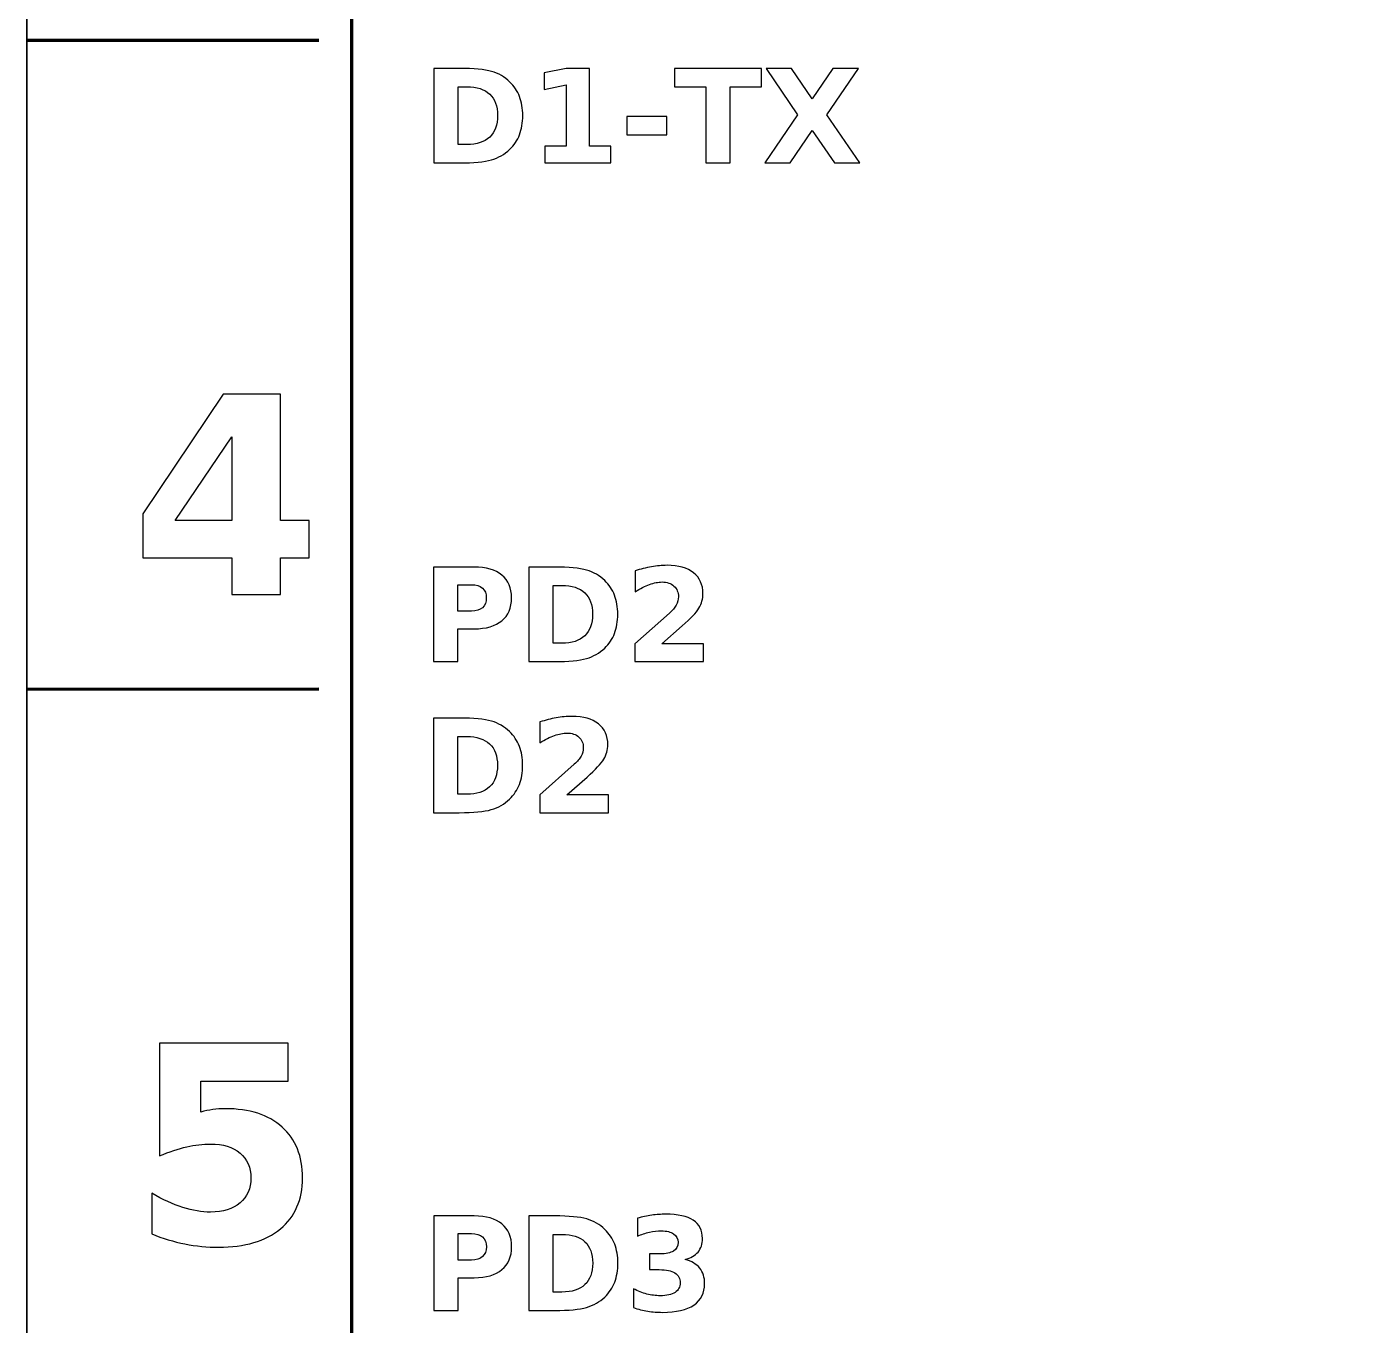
# Model space of a CAD drawing. Header units: centimetres. Extents: x -12.6 to -8.4, y -22.9 to -6.8.
# Drawn here: x -12.5 to -10.428, y -12.83 to -10.83 of the extents above; entities that cross this region are included whole.
import ezdxf

# ---------------------------------------------------------------- set-up
doc = ezdxf.new("R2010")
doc.units = ezdxf.units.CM
doc.header["$MEASUREMENT"] = 0
doc.layers.add('Layer 1', color=7, linetype='Continuous')

msp = doc.modelspace()

# ---------------------------------------------------------------- linework, layer by layer
at = {"layer": 'Layer 1', "color": 7, "lineweight": 35}
msp.add_open_spline([(-12.5, -6.85), (-12.5, -6.85), (-8.5, -6.85), (-8.5, -6.85), (-8.5, -6.85), (-8.5, -6.85), (-8.5, -22.85), (-8.5, -22.85), (-8.5, -22.85), (-8.5, -22.85), (-12.5, -22.85), (-12.5, -22.85), (-12.5, -22.85), (-12.5, -22.85), (-12.5, -6.85), (-12.5, -6.85)], degree=3, knots=[0, 0, 0, 0, 0.25, 0.25, 0.25, 0.25, 0.5, 0.5, 0.5, 0.5, 0.75, 0.75, 0.75, 0.75, 1, 1, 1, 1], dxfattribs=at)
at = {"layer": 'Layer 1', "color": 250, "lineweight": 100}
msp.add_open_spline([(-12, -8.35), (-12, -8.35), (-9, -8.35), (-9, -8.35), (-9, -8.35), (-9, -8.35), (-9, -22.25), (-9, -22.25), (-9, -22.25), (-9, -22.25), (-12, -22.25), (-12, -22.25), (-12, -22.25), (-12, -22.25), (-12, -8.35), (-12, -8.35)], degree=3, knots=[0, 0, 0, 0, 0.25, 0.25, 0.25, 0.25, 0.5, 0.5, 0.5, 0.5, 0.75, 0.75, 0.75, 0.75, 1, 1, 1, 1], dxfattribs=at)
at = {"layer": 'Layer 1', "color": 250, "lineweight": 106}
for points in [[(-12.5, -10.85), (-12.5, -10.85), (-12.05001, -10.84998), (-12.05001, -10.84998)], [(-12.5, -11.85), (-12.5, -11.85), (-12.05001, -11.84998), (-12.05001, -11.84998)]]:
    msp.add_open_spline(points, degree=3, dxfattribs=at)
at = {"layer": 'Layer 1', "color": 250}
for points, knots in [([(-11.8733, -10.8935), (-11.8733, -10.8935), (-11.83364, -10.8935), (-11.83364, -10.8935), (-11.83364, -10.8935), (-11.8115, -10.8935), (-11.79504, -10.89507), (-11.7842, -10.89823), (-11.7842, -10.89823), (-11.77337, -10.9014), (-11.76407, -10.90673), (-11.7563, -10.9143), (-11.7563, -10.9143), (-11.74947, -10.92087), (-11.7444, -10.92847), (-11.74107, -10.93707), (-11.74107, -10.93707), (-11.73777, -10.94563), (-11.7361, -10.95537), (-11.7361, -10.96627), (-11.7361, -10.96627), (-11.7361, -10.97727), (-11.73777, -10.98707), (-11.74107, -10.9957), (-11.74107, -10.9957), (-11.7444, -11.00433), (-11.74947, -11.01193), (-11.7563, -11.0185), (-11.7563, -11.0185), (-11.76414, -11.02607), (-11.7735, -11.0314), (-11.78444, -11.03457), (-11.78444, -11.03457), (-11.79537, -11.03773), (-11.81177, -11.0393), (-11.83364, -11.0393), (-11.83364, -11.0393), (-11.83364, -11.0393), (-11.8733, -11.0393), (-11.8733, -11.0393), (-11.8733, -11.0393), (-11.8733, -11.0393), (-11.8733, -10.8935), (-11.8733, -10.8935)], [0, 0, 0, 0, 0.0909091, 0.0909091, 0.0909091, 0.0909091, 0.1818182, 0.1818182, 0.1818182, 0.1818182, 0.2727273, 0.2727273, 0.2727273, 0.2727273, 0.3636364, 0.3636364, 0.3636364, 0.3636364, 0.4545455, 0.4545455, 0.4545455, 0.4545455, 0.5454545, 0.5454545, 0.5454545, 0.5454545, 0.6363636, 0.6363636, 0.6363636, 0.6363636, 0.7272727, 0.7272727, 0.7272727, 0.7272727, 0.8181818, 0.8181818, 0.8181818, 0.8181818, 0.9090909, 0.9090909, 0.9090909, 0.9090909, 1, 1, 1, 1]), ([(-11.70224, -11.01333), (-11.70224, -11.01333), (-11.66904, -11.01333), (-11.66904, -11.01333), (-11.66904, -11.01333), (-11.66904, -11.01333), (-11.66904, -10.9191), (-11.66904, -10.9191), (-11.66904, -10.9191), (-11.66904, -10.9191), (-11.7031, -10.92613), (-11.7031, -10.92613), (-11.7031, -10.92613), (-11.7031, -10.92613), (-11.7031, -10.90053), (-11.7031, -10.90053), (-11.7031, -10.90053), (-11.7031, -10.90053), (-11.66924, -10.8935), (-11.66924, -10.8935), (-11.66924, -10.8935), (-11.66924, -10.8935), (-11.6335, -10.8935), (-11.6335, -10.8935), (-11.6335, -10.8935), (-11.6335, -10.8935), (-11.6335, -11.01333), (-11.6335, -11.01333), (-11.6335, -11.01333), (-11.6335, -11.01333), (-11.6003, -11.01333), (-11.6003, -11.01333), (-11.6003, -11.01333), (-11.6003, -11.01333), (-11.6003, -11.0393), (-11.6003, -11.0393), (-11.6003, -11.0393), (-11.6003, -11.0393), (-11.70224, -11.0393), (-11.70224, -11.0393), (-11.70224, -11.0393), (-11.70224, -11.0393), (-11.70224, -11.01333), (-11.70224, -11.01333)], [0, 0, 0, 0, 0.0909091, 0.0909091, 0.0909091, 0.0909091, 0.1818182, 0.1818182, 0.1818182, 0.1818182, 0.2727273, 0.2727273, 0.2727273, 0.2727273, 0.3636364, 0.3636364, 0.3636364, 0.3636364, 0.4545455, 0.4545455, 0.4545455, 0.4545455, 0.5454545, 0.5454545, 0.5454545, 0.5454545, 0.6363636, 0.6363636, 0.6363636, 0.6363636, 0.7272727, 0.7272727, 0.7272727, 0.7272727, 0.8181818, 0.8181818, 0.8181818, 0.8181818, 0.9090909, 0.9090909, 0.9090909, 0.9090909, 1, 1, 1, 1]), ([(-11.50253, -10.8935), (-11.50253, -10.8935), (-11.36817, -10.8935), (-11.36817, -10.8935), (-11.36817, -10.8935), (-11.36817, -10.8935), (-11.36817, -10.92193), (-11.36817, -10.92193), (-11.36817, -10.92193), (-11.36817, -10.92193), (-11.4165, -10.92193), (-11.4165, -10.92193), (-11.4165, -10.92193), (-11.4165, -10.92193), (-11.4165, -11.0393), (-11.4165, -11.0393), (-11.4165, -11.0393), (-11.4165, -11.0393), (-11.4541, -11.0393), (-11.4541, -11.0393), (-11.4541, -11.0393), (-11.4541, -11.0393), (-11.4541, -10.92193), (-11.4541, -10.92193), (-11.4541, -10.92193), (-11.4541, -10.92193), (-11.50253, -10.92193), (-11.50253, -10.92193), (-11.50253, -10.92193), (-11.50253, -10.92193), (-11.50253, -10.8935), (-11.50253, -10.8935)], [0, 0, 0, 0, 0.125, 0.125, 0.125, 0.125, 0.25, 0.25, 0.25, 0.25, 0.375, 0.375, 0.375, 0.375, 0.5, 0.5, 0.5, 0.5, 0.625, 0.625, 0.625, 0.625, 0.75, 0.75, 0.75, 0.75, 0.875, 0.875, 0.875, 0.875, 1, 1, 1, 1]), ([(-11.26747, -10.9649), (-11.26747, -10.9649), (-11.21687, -11.0393), (-11.21687, -11.0393), (-11.21687, -11.0393), (-11.21687, -11.0393), (-11.25604, -11.0393), (-11.25604, -11.0393), (-11.25604, -11.0393), (-11.25604, -11.0393), (-11.2901, -10.9895), (-11.2901, -10.9895), (-11.2901, -10.9895), (-11.2901, -10.9895), (-11.3239, -11.0393), (-11.3239, -11.0393), (-11.3239, -11.0393), (-11.3239, -11.0393), (-11.36327, -11.0393), (-11.36327, -11.0393), (-11.36327, -11.0393), (-11.36327, -11.0393), (-11.31267, -10.9649), (-11.31267, -10.9649), (-11.31267, -10.9649), (-11.31267, -10.9649), (-11.3613, -10.8935), (-11.3613, -10.8935), (-11.3613, -10.8935), (-11.3613, -10.8935), (-11.32204, -10.8935), (-11.32204, -10.8935), (-11.32204, -10.8935), (-11.32204, -10.8935), (-11.2901, -10.94047), (-11.2901, -10.94047), (-11.2901, -10.94047), (-11.2901, -10.94047), (-11.25827, -10.8935), (-11.25827, -10.8935), (-11.25827, -10.8935), (-11.25827, -10.8935), (-11.21884, -10.8935), (-11.21884, -10.8935), (-11.21884, -10.8935), (-11.21884, -10.8935), (-11.26747, -10.9649), (-11.26747, -10.9649)], [0, 0, 0, 0, 0.0833333, 0.0833333, 0.0833333, 0.0833333, 0.1666667, 0.1666667, 0.1666667, 0.1666667, 0.25, 0.25, 0.25, 0.25, 0.3333333, 0.3333333, 0.3333333, 0.3333333, 0.4166667, 0.4166667, 0.4166667, 0.4166667, 0.5, 0.5, 0.5, 0.5, 0.5833333, 0.5833333, 0.5833333, 0.5833333, 0.6666667, 0.6666667, 0.6666667, 0.6666667, 0.75, 0.75, 0.75, 0.75, 0.8333333, 0.8333333, 0.8333333, 0.8333333, 0.9166667, 0.9166667, 0.9166667, 0.9166667, 1, 1, 1, 1]), ([(-11.8357, -10.92193), (-11.8357, -10.92193), (-11.8357, -11.01087), (-11.8357, -11.01087), (-11.8357, -11.01087), (-11.8357, -11.01087), (-11.82224, -11.01087), (-11.82224, -11.01087), (-11.82224, -11.01087), (-11.80687, -11.01087), (-11.79514, -11.00707), (-11.78704, -10.99943), (-11.78704, -10.99943), (-11.77894, -10.99183), (-11.77487, -10.98077), (-11.77487, -10.96627), (-11.77487, -10.96627), (-11.77487, -10.9518), (-11.7789, -10.9408), (-11.78697, -10.93327), (-11.78697, -10.93327), (-11.79504, -10.9257), (-11.8068, -10.92193), (-11.82224, -10.92193), (-11.82224, -10.92193), (-11.82224, -10.92193), (-11.8357, -10.92193), (-11.8357, -10.92193)], [0, 0, 0, 0, 0.1428571, 0.1428571, 0.1428571, 0.1428571, 0.2857143, 0.2857143, 0.2857143, 0.2857143, 0.4285714, 0.4285714, 0.4285714, 0.4285714, 0.5714286, 0.5714286, 0.5714286, 0.5714286, 0.7142857, 0.7142857, 0.7142857, 0.7142857, 0.8571429, 0.8571429, 0.8571429, 0.8571429, 1, 1, 1, 1]), ([(-11.57567, -10.96753), (-11.57567, -10.96753), (-11.51433, -10.96753), (-11.51433, -10.96753), (-11.51433, -10.96753), (-11.51433, -10.96753), (-11.51433, -10.99597), (-11.51433, -10.99597), (-11.51433, -10.99597), (-11.51433, -10.99597), (-11.57567, -10.99597), (-11.57567, -10.99597), (-11.57567, -10.99597), (-11.57567, -10.99597), (-11.57567, -10.96753), (-11.57567, -10.96753)], [0, 0, 0, 0, 0.25, 0.25, 0.25, 0.25, 0.5, 0.5, 0.5, 0.5, 0.75, 0.75, 0.75, 0.75, 1, 1, 1, 1]), ([(-12.1977, -11.3957), (-12.1977, -11.3957), (-12.10922, -11.3957), (-12.10922, -11.3957), (-12.10922, -11.3957), (-12.10922, -11.3957), (-12.10922, -11.59043), (-12.10922, -11.59043), (-12.10922, -11.59043), (-12.10922, -11.59043), (-12.0652, -11.59043), (-12.0652, -11.59043), (-12.0652, -11.59043), (-12.0652, -11.59043), (-12.0652, -11.64808), (-12.0652, -11.64808), (-12.0652, -11.64808), (-12.0652, -11.64808), (-12.10922, -11.64808), (-12.10922, -11.64808), (-12.10922, -11.64808), (-12.10922, -11.64808), (-12.10922, -11.70431), (-12.10922, -11.70431), (-12.10922, -11.70431), (-12.10922, -11.70431), (-12.18443, -11.70431), (-12.18443, -11.70431), (-12.18443, -11.70431), (-12.18443, -11.70431), (-12.18443, -11.64808), (-12.18443, -11.64808), (-12.18443, -11.64808), (-12.18443, -11.64808), (-12.32131, -11.64808), (-12.32131, -11.64808), (-12.32131, -11.64808), (-12.32131, -11.64808), (-12.32131, -11.57985), (-12.32131, -11.57985), (-12.32131, -11.57985), (-12.32131, -11.57985), (-12.1977, -11.3957), (-12.1977, -11.3957)], [0, 0, 0, 0, 0.0909091, 0.0909091, 0.0909091, 0.0909091, 0.1818182, 0.1818182, 0.1818182, 0.1818182, 0.2727273, 0.2727273, 0.2727273, 0.2727273, 0.3636364, 0.3636364, 0.3636364, 0.3636364, 0.4545455, 0.4545455, 0.4545455, 0.4545455, 0.5454545, 0.5454545, 0.5454545, 0.5454545, 0.6363636, 0.6363636, 0.6363636, 0.6363636, 0.7272727, 0.7272727, 0.7272727, 0.7272727, 0.8181818, 0.8181818, 0.8181818, 0.8181818, 0.9090909, 0.9090909, 0.9090909, 0.9090909, 1, 1, 1, 1]), ([(-12.18443, -11.46125), (-12.18443, -11.46125), (-12.27171, -11.59043), (-12.27171, -11.59043), (-12.27171, -11.59043), (-12.27171, -11.59043), (-12.18443, -11.59043), (-12.18443, -11.59043), (-12.18443, -11.59043), (-12.18443, -11.59043), (-12.18443, -11.46125), (-12.18443, -11.46125)], [0, 0, 0, 0, 0.3333333, 0.3333333, 0.3333333, 0.3333333, 0.6666667, 0.6666667, 0.6666667, 0.6666667, 1, 1, 1, 1]), ([(-11.87348, -11.66202), (-11.87348, -11.66202), (-11.81108, -11.66202), (-11.81108, -11.66202), (-11.81108, -11.66202), (-11.79252, -11.66202), (-11.77828, -11.66615), (-11.76835, -11.67439), (-11.76835, -11.67439), (-11.75842, -11.68262), (-11.75345, -11.69435), (-11.75345, -11.70959), (-11.75345, -11.70959), (-11.75345, -11.72485), (-11.75842, -11.73662), (-11.76835, -11.74485), (-11.76835, -11.74485), (-11.77828, -11.75309), (-11.79252, -11.75722), (-11.81108, -11.75722), (-11.81108, -11.75722), (-11.81108, -11.75722), (-11.83588, -11.75722), (-11.83588, -11.75722), (-11.83588, -11.75722), (-11.83588, -11.75722), (-11.83588, -11.80782), (-11.83588, -11.80782), (-11.83588, -11.80782), (-11.83588, -11.80782), (-11.87348, -11.80782), (-11.87348, -11.80782), (-11.87348, -11.80782), (-11.87348, -11.80782), (-11.87348, -11.66202), (-11.87348, -11.66202)], [0, 0, 0, 0, 0.1111111, 0.1111111, 0.1111111, 0.1111111, 0.2222222, 0.2222222, 0.2222222, 0.2222222, 0.3333333, 0.3333333, 0.3333333, 0.3333333, 0.4444444, 0.4444444, 0.4444444, 0.4444444, 0.5555556, 0.5555556, 0.5555556, 0.5555556, 0.6666667, 0.6666667, 0.6666667, 0.6666667, 0.7777778, 0.7777778, 0.7777778, 0.7777778, 0.8888889, 0.8888889, 0.8888889, 0.8888889, 1, 1, 1, 1]), ([(-11.72691, -11.66202), (-11.72691, -11.66202), (-11.68725, -11.66202), (-11.68725, -11.66202), (-11.68725, -11.66202), (-11.66511, -11.66202), (-11.64865, -11.66359), (-11.63781, -11.66675), (-11.63781, -11.66675), (-11.62698, -11.66992), (-11.61768, -11.67525), (-11.60991, -11.68282), (-11.60991, -11.68282), (-11.60308, -11.68939), (-11.59801, -11.69699), (-11.59468, -11.70559), (-11.59468, -11.70559), (-11.59138, -11.71415), (-11.58971, -11.72389), (-11.58971, -11.73479), (-11.58971, -11.73479), (-11.58971, -11.74579), (-11.59138, -11.75559), (-11.59468, -11.76422), (-11.59468, -11.76422), (-11.59801, -11.77285), (-11.60308, -11.78045), (-11.60991, -11.78702), (-11.60991, -11.78702), (-11.61775, -11.79459), (-11.62711, -11.79992), (-11.63805, -11.80309), (-11.63805, -11.80309), (-11.64898, -11.80625), (-11.66538, -11.80782), (-11.68725, -11.80782), (-11.68725, -11.80782), (-11.68725, -11.80782), (-11.72691, -11.80782), (-11.72691, -11.80782), (-11.72691, -11.80782), (-11.72691, -11.80782), (-11.72691, -11.66202), (-11.72691, -11.66202)], [0, 0, 0, 0, 0.0909091, 0.0909091, 0.0909091, 0.0909091, 0.1818182, 0.1818182, 0.1818182, 0.1818182, 0.2727273, 0.2727273, 0.2727273, 0.2727273, 0.3636364, 0.3636364, 0.3636364, 0.3636364, 0.4545455, 0.4545455, 0.4545455, 0.4545455, 0.5454545, 0.5454545, 0.5454545, 0.5454545, 0.6363636, 0.6363636, 0.6363636, 0.6363636, 0.7272727, 0.7272727, 0.7272727, 0.7272727, 0.8181818, 0.8181818, 0.8181818, 0.8181818, 0.9090909, 0.9090909, 0.9090909, 0.9090909, 1, 1, 1, 1]), ([(-11.52165, -11.78019), (-11.52165, -11.78019), (-11.45748, -11.78019), (-11.45748, -11.78019), (-11.45748, -11.78019), (-11.45748, -11.78019), (-11.45748, -11.80782), (-11.45748, -11.80782), (-11.45748, -11.80782), (-11.45748, -11.80782), (-11.56345, -11.80782), (-11.56345, -11.80782), (-11.56345, -11.80782), (-11.56345, -11.80782), (-11.56345, -11.78019), (-11.56345, -11.78019), (-11.56345, -11.78019), (-11.56345, -11.78019), (-11.51021, -11.73322), (-11.51021, -11.73322), (-11.51021, -11.73322), (-11.50545, -11.72892), (-11.50195, -11.72472), (-11.49968, -11.72062), (-11.49968, -11.72062), (-11.49738, -11.71652), (-11.49625, -11.71225), (-11.49625, -11.70782), (-11.49625, -11.70782), (-11.49625, -11.70099), (-11.49855, -11.69549), (-11.50315, -11.69132), (-11.50315, -11.69132), (-11.50771, -11.68715), (-11.51381, -11.68509), (-11.52145, -11.68509), (-11.52145, -11.68509), (-11.52731, -11.68509), (-11.53371, -11.68635), (-11.54068, -11.68885), (-11.54068, -11.68885), (-11.54765, -11.69135), (-11.55511, -11.69509), (-11.56305, -11.70002), (-11.56305, -11.70002), (-11.56305, -11.70002), (-11.56305, -11.66799), (-11.56305, -11.66799), (-11.56305, -11.66799), (-11.55458, -11.66519), (-11.54621, -11.66305), (-11.53795, -11.66159), (-11.53795, -11.66159), (-11.52968, -11.66012), (-11.52158, -11.65939), (-11.51361, -11.65939), (-11.51361, -11.65939), (-11.49618, -11.65939), (-11.48261, -11.66322), (-11.47295, -11.67092), (-11.47295, -11.67092), (-11.46328, -11.67859), (-11.45845, -11.68929), (-11.45845, -11.70305), (-11.45845, -11.70305), (-11.45845, -11.71099), (-11.46051, -11.71839), (-11.46461, -11.72525), (-11.46461, -11.72525), (-11.46871, -11.73212), (-11.47735, -11.74132), (-11.49048, -11.75285), (-11.49048, -11.75285), (-11.49048, -11.75285), (-11.52165, -11.78019), (-11.52165, -11.78019)], [0, 0, 0, 0, 0.0526316, 0.0526316, 0.0526316, 0.0526316, 0.1052632, 0.1052632, 0.1052632, 0.1052632, 0.1578947, 0.1578947, 0.1578947, 0.1578947, 0.2105263, 0.2105263, 0.2105263, 0.2105263, 0.2631579, 0.2631579, 0.2631579, 0.2631579, 0.3157895, 0.3157895, 0.3157895, 0.3157895, 0.3684211, 0.3684211, 0.3684211, 0.3684211, 0.4210526, 0.4210526, 0.4210526, 0.4210526, 0.4736842, 0.4736842, 0.4736842, 0.4736842, 0.5263158, 0.5263158, 0.5263158, 0.5263158, 0.5789474, 0.5789474, 0.5789474, 0.5789474, 0.6315789, 0.6315789, 0.6315789, 0.6315789, 0.6842105, 0.6842105, 0.6842105, 0.6842105, 0.7368421, 0.7368421, 0.7368421, 0.7368421, 0.7894737, 0.7894737, 0.7894737, 0.7894737, 0.8421053, 0.8421053, 0.8421053, 0.8421053, 0.8947368, 0.8947368, 0.8947368, 0.8947368, 0.9473684, 0.9473684, 0.9473684, 0.9473684, 1, 1, 1, 1]), ([(-11.83588, -11.68925), (-11.83588, -11.68925), (-11.83588, -11.72999), (-11.83588, -11.72999), (-11.83588, -11.72999), (-11.83588, -11.72999), (-11.81508, -11.72999), (-11.81508, -11.72999), (-11.81508, -11.72999), (-11.80778, -11.72999), (-11.80215, -11.72822), (-11.79818, -11.72465), (-11.79818, -11.72465), (-11.79422, -11.72112), (-11.79222, -11.71609), (-11.79222, -11.70959), (-11.79222, -11.70959), (-11.79222, -11.70305), (-11.79422, -11.69805), (-11.79818, -11.69452), (-11.79818, -11.69452), (-11.80215, -11.69102), (-11.80778, -11.68925), (-11.81508, -11.68925), (-11.81508, -11.68925), (-11.81508, -11.68925), (-11.83588, -11.68925), (-11.83588, -11.68925)], [0, 0, 0, 0, 0.1428571, 0.1428571, 0.1428571, 0.1428571, 0.2857143, 0.2857143, 0.2857143, 0.2857143, 0.4285714, 0.4285714, 0.4285714, 0.4285714, 0.5714286, 0.5714286, 0.5714286, 0.5714286, 0.7142857, 0.7142857, 0.7142857, 0.7142857, 0.8571429, 0.8571429, 0.8571429, 0.8571429, 1, 1, 1, 1]), ([(-11.68931, -11.69045), (-11.68931, -11.69045), (-11.68931, -11.77939), (-11.68931, -11.77939), (-11.68931, -11.77939), (-11.68931, -11.77939), (-11.67585, -11.77939), (-11.67585, -11.77939), (-11.67585, -11.77939), (-11.66048, -11.77939), (-11.64875, -11.77559), (-11.64065, -11.76795), (-11.64065, -11.76795), (-11.63255, -11.76035), (-11.62848, -11.74929), (-11.62848, -11.73479), (-11.62848, -11.73479), (-11.62848, -11.72032), (-11.63251, -11.70932), (-11.64058, -11.70179), (-11.64058, -11.70179), (-11.64865, -11.69422), (-11.66041, -11.69045), (-11.67585, -11.69045), (-11.67585, -11.69045), (-11.67585, -11.69045), (-11.68931, -11.69045), (-11.68931, -11.69045)], [0, 0, 0, 0, 0.1428571, 0.1428571, 0.1428571, 0.1428571, 0.2857143, 0.2857143, 0.2857143, 0.2857143, 0.4285714, 0.4285714, 0.4285714, 0.4285714, 0.5714286, 0.5714286, 0.5714286, 0.5714286, 0.7142857, 0.7142857, 0.7142857, 0.7142857, 0.8571429, 0.8571429, 0.8571429, 0.8571429, 1, 1, 1, 1]), ([(-11.87348, -11.89482), (-11.87348, -11.89482), (-11.83382, -11.89482), (-11.83382, -11.89482), (-11.83382, -11.89482), (-11.81168, -11.89482), (-11.79522, -11.89639), (-11.78438, -11.89955), (-11.78438, -11.89955), (-11.77355, -11.90272), (-11.76425, -11.90805), (-11.75648, -11.91562), (-11.75648, -11.91562), (-11.74965, -11.92219), (-11.74458, -11.92979), (-11.74125, -11.93839), (-11.74125, -11.93839), (-11.73795, -11.94695), (-11.73628, -11.95669), (-11.73628, -11.96759), (-11.73628, -11.96759), (-11.73628, -11.97859), (-11.73795, -11.98839), (-11.74125, -11.99702), (-11.74125, -11.99702), (-11.74458, -12.00565), (-11.74965, -12.01325), (-11.75648, -12.01982), (-11.75648, -12.01982), (-11.76432, -12.02739), (-11.77368, -12.03272), (-11.78462, -12.03589), (-11.78462, -12.03589), (-11.79555, -12.03905), (-11.81195, -12.04062), (-11.83382, -12.04062), (-11.83382, -12.04062), (-11.83382, -12.04062), (-11.87348, -12.04062), (-11.87348, -12.04062), (-11.87348, -12.04062), (-11.87348, -12.04062), (-11.87348, -11.89482), (-11.87348, -11.89482)], [0, 0, 0, 0, 0.0909091, 0.0909091, 0.0909091, 0.0909091, 0.1818182, 0.1818182, 0.1818182, 0.1818182, 0.2727273, 0.2727273, 0.2727273, 0.2727273, 0.3636364, 0.3636364, 0.3636364, 0.3636364, 0.4545455, 0.4545455, 0.4545455, 0.4545455, 0.5454545, 0.5454545, 0.5454545, 0.5454545, 0.6363636, 0.6363636, 0.6363636, 0.6363636, 0.7272727, 0.7272727, 0.7272727, 0.7272727, 0.8181818, 0.8181818, 0.8181818, 0.8181818, 0.9090909, 0.9090909, 0.9090909, 0.9090909, 1, 1, 1, 1]), ([(-11.66822, -12.01299), (-11.66822, -12.01299), (-11.60405, -12.01299), (-11.60405, -12.01299), (-11.60405, -12.01299), (-11.60405, -12.01299), (-11.60405, -12.04062), (-11.60405, -12.04062), (-11.60405, -12.04062), (-11.60405, -12.04062), (-11.71002, -12.04062), (-11.71002, -12.04062), (-11.71002, -12.04062), (-11.71002, -12.04062), (-11.71002, -12.01299), (-11.71002, -12.01299), (-11.71002, -12.01299), (-11.71002, -12.01299), (-11.65678, -11.96602), (-11.65678, -11.96602), (-11.65678, -11.96602), (-11.65202, -11.96172), (-11.64852, -11.95752), (-11.64625, -11.95342), (-11.64625, -11.95342), (-11.64395, -11.94932), (-11.64282, -11.94505), (-11.64282, -11.94062), (-11.64282, -11.94062), (-11.64282, -11.93379), (-11.64512, -11.92829), (-11.64972, -11.92412), (-11.64972, -11.92412), (-11.65428, -11.91995), (-11.66038, -11.91789), (-11.66802, -11.91789), (-11.66802, -11.91789), (-11.67388, -11.91789), (-11.68028, -11.91915), (-11.68725, -11.92165), (-11.68725, -11.92165), (-11.69422, -11.92415), (-11.70168, -11.92789), (-11.70962, -11.93282), (-11.70962, -11.93282), (-11.70962, -11.93282), (-11.70962, -11.90079), (-11.70962, -11.90079), (-11.70962, -11.90079), (-11.70115, -11.89799), (-11.69278, -11.89585), (-11.68452, -11.89439), (-11.68452, -11.89439), (-11.67625, -11.89292), (-11.66815, -11.89219), (-11.66018, -11.89219), (-11.66018, -11.89219), (-11.64275, -11.89219), (-11.62918, -11.89602), (-11.61952, -11.90372), (-11.61952, -11.90372), (-11.60985, -11.91139), (-11.60502, -11.92209), (-11.60502, -11.93585), (-11.60502, -11.93585), (-11.60502, -11.94379), (-11.60708, -11.95119), (-11.61118, -11.95805), (-11.61118, -11.95805), (-11.61528, -11.96492), (-11.62392, -11.97412), (-11.63705, -11.98565), (-11.63705, -11.98565), (-11.63705, -11.98565), (-11.66822, -12.01299), (-11.66822, -12.01299)], [0, 0, 0, 0, 0.0526316, 0.0526316, 0.0526316, 0.0526316, 0.1052632, 0.1052632, 0.1052632, 0.1052632, 0.1578947, 0.1578947, 0.1578947, 0.1578947, 0.2105263, 0.2105263, 0.2105263, 0.2105263, 0.2631579, 0.2631579, 0.2631579, 0.2631579, 0.3157895, 0.3157895, 0.3157895, 0.3157895, 0.3684211, 0.3684211, 0.3684211, 0.3684211, 0.4210526, 0.4210526, 0.4210526, 0.4210526, 0.4736842, 0.4736842, 0.4736842, 0.4736842, 0.5263158, 0.5263158, 0.5263158, 0.5263158, 0.5789474, 0.5789474, 0.5789474, 0.5789474, 0.6315789, 0.6315789, 0.6315789, 0.6315789, 0.6842105, 0.6842105, 0.6842105, 0.6842105, 0.7368421, 0.7368421, 0.7368421, 0.7368421, 0.7894737, 0.7894737, 0.7894737, 0.7894737, 0.8421053, 0.8421053, 0.8421053, 0.8421053, 0.8947368, 0.8947368, 0.8947368, 0.8947368, 0.9473684, 0.9473684, 0.9473684, 0.9473684, 1, 1, 1, 1]), ([(-11.83588, -11.92325), (-11.83588, -11.92325), (-11.83588, -12.01219), (-11.83588, -12.01219), (-11.83588, -12.01219), (-11.83588, -12.01219), (-11.82242, -12.01219), (-11.82242, -12.01219), (-11.82242, -12.01219), (-11.80705, -12.01219), (-11.79532, -12.00839), (-11.78722, -12.00075), (-11.78722, -12.00075), (-11.77912, -11.99315), (-11.77505, -11.98209), (-11.77505, -11.96759), (-11.77505, -11.96759), (-11.77505, -11.95312), (-11.77908, -11.94212), (-11.78715, -11.93459), (-11.78715, -11.93459), (-11.79522, -11.92702), (-11.80698, -11.92325), (-11.82242, -11.92325), (-11.82242, -11.92325), (-11.82242, -11.92325), (-11.83588, -11.92325), (-11.83588, -11.92325)], [0, 0, 0, 0, 0.1428571, 0.1428571, 0.1428571, 0.1428571, 0.2857143, 0.2857143, 0.2857143, 0.2857143, 0.4285714, 0.4285714, 0.4285714, 0.4285714, 0.5714286, 0.5714286, 0.5714286, 0.5714286, 0.7142857, 0.7142857, 0.7142857, 0.7142857, 0.8571429, 0.8571429, 0.8571429, 0.8571429, 1, 1, 1, 1]), ([(-12.29549, -12.3957), (-12.29549, -12.3957), (-12.09765, -12.3957), (-12.09765, -12.3957), (-12.09765, -12.3957), (-12.09765, -12.3957), (-12.09765, -12.45419), (-12.09765, -12.45419), (-12.09765, -12.45419), (-12.09765, -12.45419), (-12.23206, -12.45419), (-12.23206, -12.45419), (-12.23206, -12.45419), (-12.23206, -12.45419), (-12.23206, -12.50196), (-12.23206, -12.50196), (-12.23206, -12.50196), (-12.22599, -12.50034), (-12.21992, -12.49907), (-12.21378, -12.49815), (-12.21378, -12.49815), (-12.20765, -12.49723), (-12.20123, -12.49681), (-12.19466, -12.49681), (-12.19466, -12.49681), (-12.15699, -12.49681), (-12.12771, -12.50619), (-12.10675, -12.52503), (-12.10675, -12.52503), (-12.0858, -12.5438), (-12.07536, -12.57004), (-12.07536, -12.60363), (-12.07536, -12.60363), (-12.07536, -12.637), (-12.08679, -12.66311), (-12.10957, -12.68201), (-12.10957, -12.68201), (-12.13236, -12.70085), (-12.16404, -12.71031), (-12.20454, -12.71031), (-12.20454, -12.71031), (-12.22204, -12.71031), (-12.2394, -12.70861), (-12.25654, -12.70523), (-12.25654, -12.70523), (-12.27369, -12.70184), (-12.29076, -12.69676), (-12.30769, -12.68985), (-12.30769, -12.68985), (-12.30769, -12.68985), (-12.30769, -12.62719), (-12.30769, -12.62719), (-12.30769, -12.62719), (-12.2909, -12.63686), (-12.27496, -12.64406), (-12.25986, -12.64885), (-12.25986, -12.64885), (-12.24476, -12.65372), (-12.23051, -12.65612), (-12.21717, -12.65612), (-12.21717, -12.65612), (-12.19784, -12.65612), (-12.18267, -12.65139), (-12.17159, -12.64194), (-12.17159, -12.64194), (-12.16052, -12.63256), (-12.15494, -12.61979), (-12.15494, -12.60363), (-12.15494, -12.60363), (-12.15494, -12.5874), (-12.16052, -12.57463), (-12.17159, -12.56525), (-12.17159, -12.56525), (-12.18267, -12.55586), (-12.19784, -12.55121), (-12.21717, -12.55121), (-12.21717, -12.55121), (-12.2286, -12.55121), (-12.24081, -12.55269), (-12.25372, -12.55565), (-12.25372, -12.55565), (-12.2667, -12.55861), (-12.2806, -12.5632), (-12.29549, -12.56941), (-12.29549, -12.56941), (-12.29549, -12.56941), (-12.29549, -12.3957), (-12.29549, -12.3957)], [0, 0, 0, 0, 0.0454545, 0.0454545, 0.0454545, 0.0454545, 0.0909091, 0.0909091, 0.0909091, 0.0909091, 0.1363636, 0.1363636, 0.1363636, 0.1363636, 0.1818182, 0.1818182, 0.1818182, 0.1818182, 0.2272727, 0.2272727, 0.2272727, 0.2272727, 0.2727273, 0.2727273, 0.2727273, 0.2727273, 0.3181818, 0.3181818, 0.3181818, 0.3181818, 0.3636364, 0.3636364, 0.3636364, 0.3636364, 0.4090909, 0.4090909, 0.4090909, 0.4090909, 0.4545455, 0.4545455, 0.4545455, 0.4545455, 0.5, 0.5, 0.5, 0.5, 0.5454545, 0.5454545, 0.5454545, 0.5454545, 0.5909091, 0.5909091, 0.5909091, 0.5909091, 0.6363636, 0.6363636, 0.6363636, 0.6363636, 0.6818182, 0.6818182, 0.6818182, 0.6818182, 0.7272727, 0.7272727, 0.7272727, 0.7272727, 0.7727273, 0.7727273, 0.7727273, 0.7727273, 0.8181818, 0.8181818, 0.8181818, 0.8181818, 0.8636364, 0.8636364, 0.8636364, 0.8636364, 0.9090909, 0.9090909, 0.9090909, 0.9090909, 0.9545455, 0.9545455, 0.9545455, 0.9545455, 1, 1, 1, 1]), ([(-11.8733, -12.66202), (-11.8733, -12.66202), (-11.8109, -12.66202), (-11.8109, -12.66202), (-11.8109, -12.66202), (-11.79234, -12.66202), (-11.7781, -12.66615), (-11.76817, -12.67439), (-11.76817, -12.67439), (-11.75824, -12.68262), (-11.75327, -12.69435), (-11.75327, -12.70959), (-11.75327, -12.70959), (-11.75327, -12.72485), (-11.75824, -12.73662), (-11.76817, -12.74485), (-11.76817, -12.74485), (-11.7781, -12.75309), (-11.79234, -12.75722), (-11.8109, -12.75722), (-11.8109, -12.75722), (-11.8109, -12.75722), (-11.8357, -12.75722), (-11.8357, -12.75722), (-11.8357, -12.75722), (-11.8357, -12.75722), (-11.8357, -12.80782), (-11.8357, -12.80782), (-11.8357, -12.80782), (-11.8357, -12.80782), (-11.8733, -12.80782), (-11.8733, -12.80782), (-11.8733, -12.80782), (-11.8733, -12.80782), (-11.8733, -12.66202), (-11.8733, -12.66202)], [0, 0, 0, 0, 0.1111111, 0.1111111, 0.1111111, 0.1111111, 0.2222222, 0.2222222, 0.2222222, 0.2222222, 0.3333333, 0.3333333, 0.3333333, 0.3333333, 0.4444444, 0.4444444, 0.4444444, 0.4444444, 0.5555556, 0.5555556, 0.5555556, 0.5555556, 0.6666667, 0.6666667, 0.6666667, 0.6666667, 0.7777778, 0.7777778, 0.7777778, 0.7777778, 0.8888889, 0.8888889, 0.8888889, 0.8888889, 1, 1, 1, 1]), ([(-11.72673, -12.66202), (-11.72673, -12.66202), (-11.68707, -12.66202), (-11.68707, -12.66202), (-11.68707, -12.66202), (-11.66493, -12.66202), (-11.64847, -12.66359), (-11.63763, -12.66675), (-11.63763, -12.66675), (-11.6268, -12.66992), (-11.6175, -12.67525), (-11.60973, -12.68282), (-11.60973, -12.68282), (-11.6029, -12.68939), (-11.59783, -12.69699), (-11.5945, -12.70559), (-11.5945, -12.70559), (-11.5912, -12.71415), (-11.58953, -12.72389), (-11.58953, -12.73479), (-11.58953, -12.73479), (-11.58953, -12.74579), (-11.5912, -12.75559), (-11.5945, -12.76422), (-11.5945, -12.76422), (-11.59783, -12.77285), (-11.6029, -12.78045), (-11.60973, -12.78702), (-11.60973, -12.78702), (-11.61757, -12.79459), (-11.62693, -12.79992), (-11.63787, -12.80309), (-11.63787, -12.80309), (-11.6488, -12.80625), (-11.6652, -12.80782), (-11.68707, -12.80782), (-11.68707, -12.80782), (-11.68707, -12.80782), (-11.72673, -12.80782), (-11.72673, -12.80782), (-11.72673, -12.80782), (-11.72673, -12.80782), (-11.72673, -12.66202), (-11.72673, -12.66202)], [0, 0, 0, 0, 0.0909091, 0.0909091, 0.0909091, 0.0909091, 0.1818182, 0.1818182, 0.1818182, 0.1818182, 0.2727273, 0.2727273, 0.2727273, 0.2727273, 0.3636364, 0.3636364, 0.3636364, 0.3636364, 0.4545455, 0.4545455, 0.4545455, 0.4545455, 0.5454545, 0.5454545, 0.5454545, 0.5454545, 0.6363636, 0.6363636, 0.6363636, 0.6363636, 0.7272727, 0.7272727, 0.7272727, 0.7272727, 0.8181818, 0.8181818, 0.8181818, 0.8181818, 0.9090909, 0.9090909, 0.9090909, 0.9090909, 1, 1, 1, 1]), ([(-11.48593, -12.72919), (-11.47613, -12.73172), (-11.46863, -12.73615), (-11.46353, -12.74242), (-11.46353, -12.74242), (-11.45843, -12.74872), (-11.45587, -12.75669), (-11.45587, -12.76639), (-11.45587, -12.76639), (-11.45587, -12.78085), (-11.4614, -12.79185), (-11.47247, -12.79939), (-11.47247, -12.79939), (-11.48353, -12.80689), (-11.49967, -12.81065), (-11.5209, -12.81065), (-11.5209, -12.81065), (-11.5284, -12.81065), (-11.5359, -12.81005), (-11.54343, -12.80885), (-11.54343, -12.80885), (-11.55093, -12.80765), (-11.55837, -12.80582), (-11.56573, -12.80342), (-11.56573, -12.80342), (-11.56573, -12.80342), (-11.56573, -12.77442), (-11.56573, -12.77442), (-11.56573, -12.77442), (-11.5587, -12.77792), (-11.55173, -12.78059), (-11.5448, -12.78239), (-11.5448, -12.78239), (-11.53787, -12.78415), (-11.53103, -12.78505), (-11.52433, -12.78505), (-11.52433, -12.78505), (-11.51437, -12.78505), (-11.50673, -12.78332), (-11.50143, -12.77989), (-11.50143, -12.77989), (-11.49613, -12.77642), (-11.49347, -12.77149), (-11.49347, -12.76502), (-11.49347, -12.76502), (-11.49347, -12.75839), (-11.4962, -12.75335), (-11.50163, -12.74995), (-11.50163, -12.74995), (-11.50707, -12.74652), (-11.5151, -12.74482), (-11.5257, -12.74482), (-11.5257, -12.74482), (-11.5257, -12.74482), (-11.54073, -12.74482), (-11.54073, -12.74482), (-11.54073, -12.74482), (-11.54073, -12.74482), (-11.54073, -12.72059), (-11.54073, -12.72059), (-11.54073, -12.72059), (-11.54073, -12.72059), (-11.52493, -12.72059), (-11.52493, -12.72059), (-11.52493, -12.72059), (-11.51547, -12.72059), (-11.50847, -12.71912), (-11.50383, -12.71615), (-11.50383, -12.71615), (-11.4992, -12.71319), (-11.4969, -12.70869), (-11.4969, -12.70265), (-11.4969, -12.70265), (-11.4969, -12.69705), (-11.49913, -12.69272), (-11.50363, -12.68969), (-11.50363, -12.68969), (-11.50813, -12.68662), (-11.51447, -12.68509), (-11.52267, -12.68509), (-11.52267, -12.68509), (-11.52873, -12.68509), (-11.53483, -12.68575), (-11.54103, -12.68712), (-11.54103, -12.68712), (-11.5472, -12.68849), (-11.55333, -12.69052), (-11.55947, -12.69319), (-11.55947, -12.69319), (-11.55947, -12.69319), (-11.55947, -12.66565), (-11.55947, -12.66565), (-11.55947, -12.66565), (-11.55203, -12.66355), (-11.5447, -12.66199), (-11.5374, -12.66095), (-11.5374, -12.66095), (-11.5301, -12.65992), (-11.52297, -12.65939), (-11.51593, -12.65939), (-11.51593, -12.65939), (-11.497, -12.65939), (-11.4828, -12.66249), (-11.4734, -12.66872), (-11.4734, -12.66872), (-11.464, -12.67492), (-11.4593, -12.68429), (-11.4593, -12.69679), (-11.4593, -12.69679), (-11.4593, -12.70529), (-11.46153, -12.71229), (-11.46603, -12.71772), (-11.46603, -12.71772), (-11.47053, -12.72315), (-11.47717, -12.72699), (-11.48593, -12.72919)], [0, 0, 0, 0, 0.0344828, 0.0344828, 0.0344828, 0.0344828, 0.0689655, 0.0689655, 0.0689655, 0.0689655, 0.1034483, 0.1034483, 0.1034483, 0.1034483, 0.137931, 0.137931, 0.137931, 0.137931, 0.1724138, 0.1724138, 0.1724138, 0.1724138, 0.2068966, 0.2068966, 0.2068966, 0.2068966, 0.2413793, 0.2413793, 0.2413793, 0.2413793, 0.2758621, 0.2758621, 0.2758621, 0.2758621, 0.3103448, 0.3103448, 0.3103448, 0.3103448, 0.3448276, 0.3448276, 0.3448276, 0.3448276, 0.3793103, 0.3793103, 0.3793103, 0.3793103, 0.4137931, 0.4137931, 0.4137931, 0.4137931, 0.4482759, 0.4482759, 0.4482759, 0.4482759, 0.4827586, 0.4827586, 0.4827586, 0.4827586, 0.5172414, 0.5172414, 0.5172414, 0.5172414, 0.5517241, 0.5517241, 0.5517241, 0.5517241, 0.5862069, 0.5862069, 0.5862069, 0.5862069, 0.6206897, 0.6206897, 0.6206897, 0.6206897, 0.6551724, 0.6551724, 0.6551724, 0.6551724, 0.6896552, 0.6896552, 0.6896552, 0.6896552, 0.7241379, 0.7241379, 0.7241379, 0.7241379, 0.7586207, 0.7586207, 0.7586207, 0.7586207, 0.7931034, 0.7931034, 0.7931034, 0.7931034, 0.8275862, 0.8275862, 0.8275862, 0.8275862, 0.862069, 0.862069, 0.862069, 0.862069, 0.8965517, 0.8965517, 0.8965517, 0.8965517, 0.9310345, 0.9310345, 0.9310345, 0.9310345, 0.9655172, 0.9655172, 0.9655172, 0.9655172, 1, 1, 1, 1]), ([(-11.8357, -12.68925), (-11.8357, -12.68925), (-11.8357, -12.72999), (-11.8357, -12.72999), (-11.8357, -12.72999), (-11.8357, -12.72999), (-11.8149, -12.72999), (-11.8149, -12.72999), (-11.8149, -12.72999), (-11.8076, -12.72999), (-11.80197, -12.72822), (-11.798, -12.72465), (-11.798, -12.72465), (-11.79404, -12.72112), (-11.79204, -12.71609), (-11.79204, -12.70959), (-11.79204, -12.70959), (-11.79204, -12.70305), (-11.79404, -12.69805), (-11.798, -12.69452), (-11.798, -12.69452), (-11.80197, -12.69102), (-11.8076, -12.68925), (-11.8149, -12.68925), (-11.8149, -12.68925), (-11.8149, -12.68925), (-11.8357, -12.68925), (-11.8357, -12.68925)], [0, 0, 0, 0, 0.1428571, 0.1428571, 0.1428571, 0.1428571, 0.2857143, 0.2857143, 0.2857143, 0.2857143, 0.4285714, 0.4285714, 0.4285714, 0.4285714, 0.5714286, 0.5714286, 0.5714286, 0.5714286, 0.7142857, 0.7142857, 0.7142857, 0.7142857, 0.8571429, 0.8571429, 0.8571429, 0.8571429, 1, 1, 1, 1]), ([(-11.68913, -12.69045), (-11.68913, -12.69045), (-11.68913, -12.77939), (-11.68913, -12.77939), (-11.68913, -12.77939), (-11.68913, -12.77939), (-11.67567, -12.77939), (-11.67567, -12.77939), (-11.67567, -12.77939), (-11.6603, -12.77939), (-11.64857, -12.77559), (-11.64047, -12.76795), (-11.64047, -12.76795), (-11.63237, -12.76035), (-11.6283, -12.74929), (-11.6283, -12.73479), (-11.6283, -12.73479), (-11.6283, -12.72032), (-11.63233, -12.70932), (-11.6404, -12.70179), (-11.6404, -12.70179), (-11.64847, -12.69422), (-11.66023, -12.69045), (-11.67567, -12.69045), (-11.67567, -12.69045), (-11.67567, -12.69045), (-11.68913, -12.69045), (-11.68913, -12.69045)], [0, 0, 0, 0, 0.1428571, 0.1428571, 0.1428571, 0.1428571, 0.2857143, 0.2857143, 0.2857143, 0.2857143, 0.4285714, 0.4285714, 0.4285714, 0.4285714, 0.5714286, 0.5714286, 0.5714286, 0.5714286, 0.7142857, 0.7142857, 0.7142857, 0.7142857, 0.8571429, 0.8571429, 0.8571429, 0.8571429, 1, 1, 1, 1])]:
    msp.add_open_spline(points, degree=3, knots=knots, dxfattribs=at)

doc.saveas('drawing.dxf')
